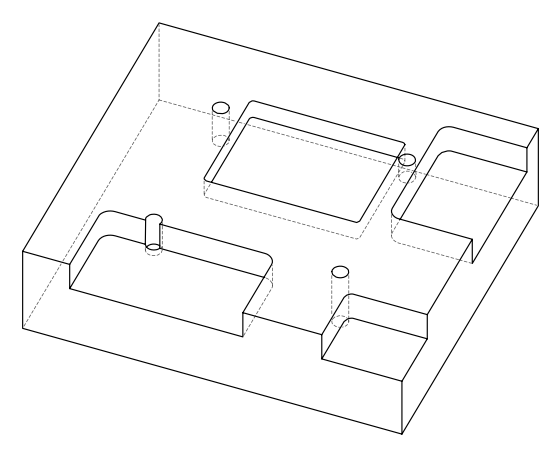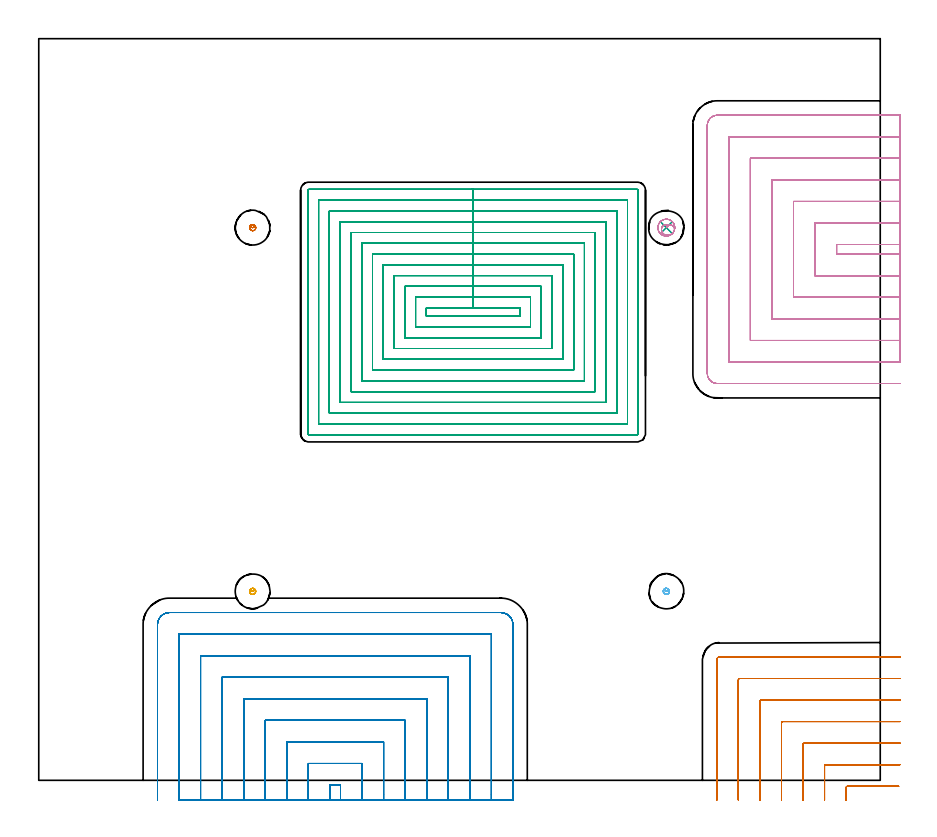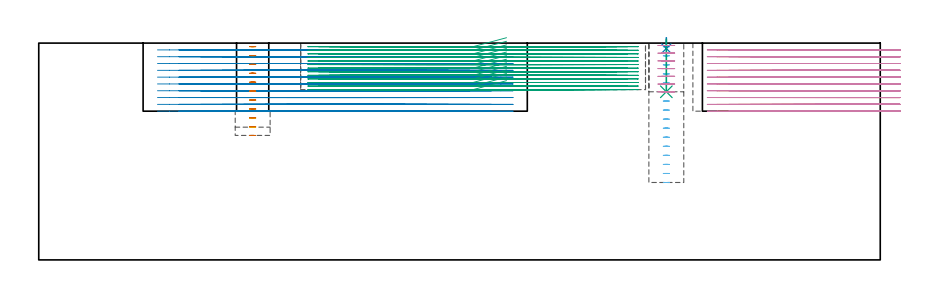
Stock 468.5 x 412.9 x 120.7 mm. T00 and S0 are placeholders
(PLAN: 10 operations, 5 tool changes, 264.2 min)
(1 MILL_CORNER_NOTCH_RECTANGULAR | CORNER_NOTCH_RECTANGULAR | NXT0201_012 | Follow Part, ap 4, ae 75% | 17.12 min | 287052 mm3)
(2 MILL_OPEN_POCKET | POCKET_OPEN | NXT0201_012 | Follow Part, ap 4, ae 75% | 72.32 min | 818537 mm3)
(3 MILL_RECTANGULAR_POCKET | POCKET_RECTANGULAR_STRAIGHT | NXT0201_009 | Follow Part, ap 2, ae 75% | 120.5 min | 718655 mm3)
(4 MILL_SLOT | SLOT_PARTIAL_RECTANGULAR | NXT0201_012 | Follow Part, ap 4, ae 75% | 50.2 min | 650828 mm3)
(5 MILL_BLIND_HOLE_FROM_SOLID_MATERIAL | STEP1POCKET | NXT0201_012 | Spiral | 0.65 min | 10934 mm3)
(6 MILL_BLIND_HOLE_FROM_SOLID_MATERIAL_1 | STEP1POCKET_1 | NXT0201_012 | Spiral | 1.04 min | 22882 mm3)
(7 MILL_BLIND_HOLE_FROM_SOLID_MATERIAL_2 | STEP1POCKET_2 | NXT0201_012 | Spiral | 0.72 min | 15179 mm3)
(8 SPOT_DRILL | STEP1POCKET_3 | NXT0321_9005460120000 | 0.05 min | 238 mm3)
(9 DRILL_BLIND_HOLE_INTO_CENTER | STEP1POCKET_3 | NXT0301_128 | 0.12 min | 2690 mm3)
(10 MILL_ROUGH_BLIND_HOLE_CONTOUR | STEP1POCKET_3 | NXT0201_010 | Spiral | 1.51 min | 5070 mm3)
(TOOL NXT0201_012 | ENDMILL 16mm [2P460-1600-NA 1630] | D16 FL38 Z6)
(TOOL NXT0201_009 | ENDMILL 8mm [2P460-0800-NA 1630] | D8 FL26 Z6)
(TOOL NXT0321_9005460120000 | NC Spot Drill, 142deg, 12mm, Carbide, Uncoated | D12 PA142 FL30 Z2)
(TOOL NXT0301_128 | Carbide Drill 12mm [861.1-1200-036A1-GP GC34] | D12 PA150 FL37.4 Z2)
(TOOL NXT0201_010 | ENDMILL 10mm [2P460-1000-NA 1630] | D10 FL30 Z6)
(OP 1 MILL_CORNER_NOTCH_RECTANGULAR)
G17 G21 G94 G90
T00 M6
G54
G17 G0 G90 X478.788 Y-3.3 S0 M3
G43 Z130.7 H1
Z116.91
G94 G1 X475.788 F250.
X450.294 F500.
G3 X449.5 Y-4.094 R0.8
G1 Y-8.
Y-11. F250.
G0 Z130.7
X479.5 Y8.7
Z116.91
G1 X476.5
X438.294 F500.
G3 X437.5 Y7.906 R0.8
G1 Y-8.
Y-11. F250.
G0 Z130.7
X479.5 Y20.7
Z116.91
G1 X476.5
X426.295 F500.
G3 X425.5 Y19.905 R0.8
G1 Y-8.
Y-11. F250.
G0 Z130.7
X479.5 Y32.7
Z116.91
G1 X476.5
X414.295 F500.
G3 X413.5 Y31.905 R0.8
G1 Y-8.
Y-11. F250.
G0 Z130.7
X479.5 Y44.7
Z116.91
G1 X476.5
X402.295 F500.
G3 X401.5 Y43.905 R0.8
G1 Y-8.
Y-11. F250.
G0 Z130.7
X479.5 Y56.7
Z116.91
G1 X476.5
X390.295 F500.
G3 X389.5 Y55.905 R0.8
G1 Y-8.
Y-11. F250.
G0 Z130.7
X479.5 Y68.7
Z116.91
G1 X476.5
X379.1 F500.
G3 X377.5 Y67.1 R1.6
G1 Y-8.
Y-11. F250.
G0 Z130.7
X478.788 Y-3.3
Z113.12
G1 X475.788
X450.294 F500.
G3 X449.5 Y-4.094 R0.8
G1 Y-8.
Y-11. F250.
G0 Z130.7
X479.5 Y8.7
Z113.12
G1 X476.5
X438.294 F500.
G3 X437.5 Y7.906 R0.8
G1 Y-8.
Y-11. F250.
G0 Z130.7
X479.5 Y20.7
Z113.12
G1 X476.5
X426.295 F500.
G3 X425.5 Y19.905 R0.8
G1 Y-8.
Y-11. F250.
G0 Z130.7
X479.5 Y32.7
Z113.12
G1 X476.5
X414.295 F500.
G3 X413.5 Y31.905 R0.8
G1 Y-8.
Y-11. F250.
G0 Z130.7
X479.5 Y44.7
Z113.12
G1 X476.5
X402.295 F500.
G3 X401.5 Y43.905 R0.8
G1 Y-8.
Y-11. F250.
G0 Z130.7
X479.5 Y56.7
Z113.12
G1 X476.5
X390.295 F500.
G3 X389.5 Y55.905 R0.8
G1 Y-8.
Y-11. F250.
G0 Z130.7
X479.5 Y68.7
Z113.12
G1 X476.5
X379.1 F500.
G3 X377.5 Y67.1 R1.6
G1 Y-8.
Y-11. F250.
G0 Z130.7
X478.788 Y-3.3
Z109.33
G1 X475.788
X450.294 F500.
G3 X449.5 Y-4.094 R0.8
G1 Y-8.
Y-11. F250.
G0 Z130.7
X479.5 Y8.7
Z109.33
G1 X476.5
X438.294 F500.
G3 X437.5 Y7.906 R0.8
G1 Y-8.
Y-11. F250.
G0 Z130.7
X479.5 Y20.7
Z109.33
G1 X476.5
X426.295 F500.
G3 X425.5 Y19.905 R0.8
G1 Y-8.
Y-11. F250.
G0 Z130.7
X479.5 Y32.7
Z109.33
G1 X476.5
X414.295 F500.
G3 X413.5 Y31.905 R0.8
G1 Y-8.
Y-11. F250.
G0 Z130.7
X479.5 Y44.7
Z109.33
G1 X476.5
X402.295 F500.
G3 X401.5 Y43.905 R0.8
G1 Y-8.
Y-11. F250.
G0 Z130.7
X479.5 Y56.7
Z109.33
G1 X476.5
X390.295 F500.
G3 X389.5 Y55.905 R0.8
G1 Y-8.
Y-11. F250.
G0 Z130.7
X479.5 Y68.7
Z109.33
G1 X476.5
X379.1 F500.
G3 X377.5 Y67.1 R1.6
G1 Y-8.
Y-11. F250.
G0 Z130.7
X478.788 Y-3.3
Z105.54
G1 X475.788
X450.294 F500.
G3 X449.5 Y-4.094 R0.8
G1 Y-8.
Y-11. F250.
G0 Z130.7
X479.5 Y8.7
Z105.54
G1 X476.5
X438.294 F500.
G3 X437.5 Y7.906 R0.8
G1 Y-8.
Y-11. F250.
G0 Z130.7
X479.5 Y20.7
Z105.54
G1 X476.5
X426.295 F500.
G3 X425.5 Y19.905 R0.8
G1 Y-8.
Y-11. F250.
G0 Z130.7
X479.5 Y32.7
Z105.54
G1 X476.5
X414.295 F500.
G3 X413.5 Y31.905 R0.8
G1 Y-8.
Y-11. F250.
G0 Z130.7
X479.5 Y44.7
Z105.54
G1 X476.5
X402.295 F500.
G3 X401.5 Y43.905 R0.8
G1 Y-8.
Y-11. F250.
G0 Z130.7
X479.5 Y56.7
Z105.54
G1 X476.5
X390.295 F500.
G3 X389.5 Y55.905 R0.8
G1 Y-8.
Y-11. F250.
G0 Z130.7
X479.5 Y68.7
Z105.54
G1 X476.5
X379.1 F500.
G3 X377.5 Y67.1 R1.6
G1 Y-8.
Y-11. F250.
G0 Z130.7
X478.788 Y-3.3
Z101.75
G1 X475.788
X450.294 F500.
G3 X449.5 Y-4.094 R0.8
G1 Y-8.
Y-11. F250.
G0 Z130.7
X479.5 Y8.7
Z101.75
G1 X476.5
X438.294 F500.
G3 X437.5 Y7.906 R0.8
G1 Y-8.
Y-11. F250.
G0 Z130.7
X479.5 Y20.7
Z101.75
G1 X476.5
X426.295 F500.
G3 X425.5 Y19.905 R0.8
G1 Y-8.
Y-11. F250.
G0 Z130.7
X479.5 Y32.7
Z101.75
G1 X476.5
X414.295 F500.
G3 X413.5 Y31.905 R0.8
G1 Y-8.
Y-11. F250.
G0 Z130.7
X479.5 Y44.7
Z101.75
G1 X476.5
X402.295 F500.
G3 X401.5 Y43.905 R0.8
G1 Y-8.
Y-11. F250.
G0 Z130.7
X479.5 Y56.7
Z101.75
G1 X476.5
X390.295 F500.
G3 X389.5 Y55.905 R0.8
G1 Y-8.
Y-11. F250.
G0 Z130.7
X479.5 Y68.7
Z101.75
G1 X476.5
X379.1 F500.
G3 X377.5 Y67.1 R1.6
G1 Y-8.
Y-11. F250.
G0 Z130.7
X478.788 Y-3.3
Z97.96
G1 X475.788
X450.294 F500.
G3 X449.5 Y-4.094 R0.8
G1 Y-8.
Y-11. F250.
G0 Z130.7
X479.5 Y8.7
Z97.96
G1 X476.5
X438.294 F500.
G3 X437.5 Y7.906 R0.8
G1 Y-8.
Y-11. F250.
G0 Z130.7
X479.5 Y20.7
Z97.96
G1 X476.5
X426.295 F500.
G3 X425.5 Y19.905 R0.8
G1 Y-8.
Y-11. F250.
G0 Z130.7
X479.5 Y32.7
Z97.96
G1 X476.5
X414.295 F500.
G3 X413.5 Y31.905 R0.8
G1 Y-8.
Y-11. F250.
G0 Z130.7
X479.5 Y44.7
Z97.96
G1 X476.5
X402.295 F500.
G3 X401.5 Y43.905 R0.8
G1 Y-8.
Y-11. F250.
G0 Z130.7
X479.5 Y56.7
Z97.96
G1 X476.5
X390.295 F500.
G3 X389.5 Y55.905 R0.8
G1 Y-8.
Y-11. F250.
G0 Z130.7
X479.5 Y68.7
Z97.96
G1 X476.5
X379.1 F500.
G3 X377.5 Y67.1 R1.6
G1 Y-8.
Y-11. F250.
G0 Z130.7
X478.788 Y-3.3
Z94.17
G1 X475.788
X450.294 F500.
G3 X449.5 Y-4.094 R0.8
G1 Y-8.
Y-11. F250.
G0 Z130.7
X479.5 Y8.7
Z94.17
G1 X476.5
X438.294 F500.
G3 X437.5 Y7.906 R0.8
G1 Y-8.
Y-11. F250.
G0 Z130.7
X479.5 Y20.7
Z94.17
G1 X476.5
X426.295 F500.
G3 X425.5 Y19.905 R0.8
G1 Y-8.
Y-11. F250.
G0 Z130.7
X479.5 Y32.7
Z94.17
G1 X476.5
X414.295 F500.
G3 X413.5 Y31.905 R0.8
G1 Y-8.
Y-11. F250.
G0 Z130.7
X479.5 Y44.7
Z94.17
G1 X476.5
X402.295 F500.
G3 X401.5 Y43.905 R0.8
G1 Y-8.
Y-11. F250.
G0 Z130.7
X479.5 Y56.7
Z94.17
G1 X476.5
X390.295 F500.
G3 X389.5 Y55.905 R0.8
G1 Y-8.
Y-11. F250.
G0 Z130.7
X479.5 Y68.7
Z94.17
G1 X476.5
X379.1 F500.
G3 X377.5 Y67.1 R1.6
G1 Y-8.
Y-11. F250.
G0 Z130.7
X478.788 Y-3.3
Z90.38
G1 X475.788
X450.294 F500.
G3 X449.5 Y-4.094 R0.8
G1 Y-8.
Y-11. F250.
G0 Z130.7
X479.5 Y8.7
Z90.38
G1 X476.5
X438.294 F500.
G3 X437.5 Y7.906 R0.8
G1 Y-8.
Y-11. F250.
G0 Z130.7
X479.5 Y20.7
Z90.38
G1 X476.5
X426.295 F500.
G3 X425.5 Y19.905 R0.8
G1 Y-8.
Y-11. F250.
G0 Z130.7
X479.5 Y32.7
Z90.38
G1 X476.5
X414.295 F500.
G3 X413.5 Y31.905 R0.8
G1 Y-8.
Y-11. F250.
G0 Z130.7
X479.5 Y44.7
Z90.38
G1 X476.5
X402.295 F500.
G3 X401.5 Y43.905 R0.8
G1 Y-8.
Y-11. F250.
G0 Z130.7
X479.5 Y56.7
Z90.38
G1 X476.5
X390.295 F500.
G3 X389.5 Y55.905 R0.8
G1 Y-8.
Y-11. F250.
G0 Z130.7
X479.5 Y68.7
Z90.38
G1 X476.5
X379.1 F500.
G3 X377.5 Y67.1 R1.6
G1 Y-8.
Y-11. F250.
G0 Z130.7
X478.788 Y-3.3
Z86.59
G1 X475.788
X450.294 F500.
G3 X449.5 Y-4.094 R0.8
G1 Y-8.
Y-11. F250.
G0 Z130.7
X479.5 Y8.7
Z86.59
G1 X476.5
X438.294 F500.
G3 X437.5 Y7.906 R0.8
G1 Y-8.
Y-11. F250.
G0 Z130.7
X479.5 Y20.7
Z86.59
G1 X476.5
X426.295 F500.
G3 X425.5 Y19.905 R0.8
G1 Y-8.
Y-11. F250.
G0 Z130.7
X479.5 Y32.7
Z86.59
G1 X476.5
X414.295 F500.
G3 X413.5 Y31.905 R0.8
G1 Y-8.
Y-11. F250.
G0 Z130.7
X479.5 Y44.7
Z86.59
G1 X476.5
X402.295 F500.
G3 X401.5 Y43.905 R0.8
G1 Y-8.
Y-11. F250.
G0 Z130.7
X479.5 Y56.7
Z86.59
G1 X476.5
X390.295 F500.
G3 X389.5 Y55.905 R0.8
G1 Y-8.
Y-11. F250.
G0 Z130.7
X479.5 Y68.7
Z86.59
G1 X476.5
X379.1 F500.
G3 X377.5 Y67.1 R1.6
G1 Y-8.
Y-11. F250.
G0 Z130.7
X478.788 Y-3.3
Z82.8
G1 X475.788
X450.294 F500.
G3 X449.5 Y-4.094 R0.8
G1 Y-8.
Y-11. F250.
G0 Z130.7
X479.5 Y8.7
Z82.8
G1 X476.5
X438.294 F500.
G3 X437.5 Y7.906 R0.8
G1 Y-8.
Y-11. F250.
G0 Z130.7
X479.5 Y20.7
Z82.8
G1 X476.5
X426.295 F500.
G3 X425.5 Y19.905 R0.8
G1 Y-8.
Y-11. F250.
G0 Z130.7
X479.5 Y32.7
Z82.8
G1 X476.5
X414.295 F500.
G3 X413.5 Y31.905 R0.8
G1 Y-8.
Y-11. F250.
G0 Z130.7
X479.5 Y44.7
Z82.8
G1 X476.5
X402.295 F500.
G3 X401.5 Y43.905 R0.8
G1 Y-8.
Y-11. F250.
G0 Z130.7
X479.5 Y56.7
Z82.8
G1 X476.5
X390.295 F500.
G3 X389.5 Y55.905 R0.8
G1 Y-8.
Y-11. F250.
G0 Z130.7
X479.5 Y68.7
Z82.8
G1 X476.5
X379.1 F500.
G3 X377.5 Y67.1 R1.6
G1 Y-8.
Y-11. F250.
G0 Z130.7
M5
M2
(OP 2 MILL_OPEN_POCKET)
G17 G21 G94 G90
T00 M6
G54
G17 G0 G90 X168. Y-11. S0 M3
G43 Z130.7 H1
Z116.91
G94 G1 Y-8. F250.
Y-2.6 F500.
X162.1
Y-8.
Y-11. F250.
X180.
Y-8.
Y9.4 F500.
X150.1
Y-8.
Y-11. F250.
X192.
Y-8.
Y21.4 F500.
X138.1
Y-8.
Y-11. F250.
X204.
Y-8.
Y33.4 F500.
X126.1
Y-8.
Y-11. F250.
X216.
Y-8.
Y45.4 F500.
X114.1
Y-8.
Y-11. F250.
X228.
Y-8.
Y57.4 F500.
X102.1
Y-8.
Y-11. F250.
X240.
Y-8.
Y69.4 F500.
X90.1
Y-8.
Y-11. F250.
X252.
Y-8.
Y81.4 F500.
X78.1
Y-8.
Y-11. F250.
X264.
Y-8.
Y86.7 F500.
G3 X257.3 Y93.4 R6.7
G1 X72.8
G3 X66.1 Y86.7 R6.7
G1 Y-8.
Y-11. F250.
G0 X168. Z113.12
G1 Y-8.
Y-2.6 F500.
X162.1
Y-8.
Y-11. F250.
X180.
Y-8.
Y9.4 F500.
X150.1
Y-8.
Y-11. F250.
X192.
Y-8.
Y21.4 F500.
X138.1
Y-8.
Y-11. F250.
X204.
Y-8.
Y33.4 F500.
X126.1
Y-8.
Y-11. F250.
X216.
Y-8.
Y45.4 F500.
X114.1
Y-8.
Y-11. F250.
X228.
Y-8.
Y57.4 F500.
X102.1
Y-8.
Y-11. F250.
X240.
Y-8.
Y69.4 F500.
X90.1
Y-8.
Y-11. F250.
X252.
Y-8.
Y81.4 F500.
X78.1
Y-8.
Y-11. F250.
X264.
Y-8.
Y86.7 F500.
G3 X257.3 Y93.4 R6.7
G1 X72.8
G3 X66.1 Y86.7 R6.7
G1 Y-8.
Y-11. F250.
G0 X168. Z109.33
G1 Y-8.
Y-2.6 F500.
X162.1
Y-8.
Y-11. F250.
X180.
Y-8.
Y9.4 F500.
X150.1
Y-8.
Y-11. F250.
X192.
Y-8.
Y21.4 F500.
X138.1
Y-8.
Y-11. F250.
X204.
Y-8.
Y33.4 F500.
X126.1
Y-8.
Y-11. F250.
X216.
Y-8.
Y45.4 F500.
X114.1
Y-8.
Y-11. F250.
X228.
Y-8.
Y57.4 F500.
X102.1
Y-8.
Y-11. F250.
X240.
Y-8.
Y69.4 F500.
X90.1
Y-8.
Y-11. F250.
X252.
Y-8.
Y81.4 F500.
X78.1
Y-8.
Y-11. F250.
X264.
Y-8.
Y86.7 F500.
G3 X257.3 Y93.4 R6.7
G1 X72.8
G3 X66.1 Y86.7 R6.7
G1 Y-8.
Y-11. F250.
G0 X168. Z105.54
G1 Y-8.
Y-2.6 F500.
X162.1
Y-8.
Y-11. F250.
X180.
Y-8.
Y9.4 F500.
X150.1
Y-8.
Y-11. F250.
X192.
Y-8.
Y21.4 F500.
X138.1
Y-8.
Y-11. F250.
X204.
Y-8.
Y33.4 F500.
X126.1
Y-8.
Y-11. F250.
X216.
Y-8.
Y45.4 F500.
X114.1
Y-8.
Y-11. F250.
X228.
Y-8.
Y57.4 F500.
X102.1
Y-8.
Y-11. F250.
X240.
Y-8.
Y69.4 F500.
X90.1
Y-8.
Y-11. F250.
X252.
Y-8.
Y81.4 F500.
X78.1
Y-8.
Y-11. F250.
X264.
Y-8.
Y86.7 F500.
G3 X257.3 Y93.4 R6.7
G1 X72.8
G3 X66.1 Y86.7 R6.7
G1 Y-8.
Y-11. F250.
G0 X168. Z101.75
G1 Y-8.
Y-2.6 F500.
X162.1
Y-8.
Y-11. F250.
X180.
Y-8.
Y9.4 F500.
X150.1
Y-8.
Y-11. F250.
X192.
Y-8.
Y21.4 F500.
X138.1
Y-8.
Y-11. F250.
X204.
Y-8.
Y33.4 F500.
X126.1
Y-8.
Y-11. F250.
X216.
Y-8.
Y45.4 F500.
X114.1
Y-8.
Y-11. F250.
X228.
Y-8.
Y57.4 F500.
X102.1
Y-8.
Y-11. F250.
X240.
Y-8.
Y69.4 F500.
X90.1
Y-8.
Y-11. F250.
X252.
Y-8.
Y81.4 F500.
X78.1
Y-8.
Y-11. F250.
X264.
Y-8.
Y86.7 F500.
G3 X257.3 Y93.4 R6.7
G1 X72.8
G3 X66.1 Y86.7 R6.7
G1 Y-8.
Y-11. F250.
G0 X168. Z97.96
G1 Y-8.
Y-2.6 F500.
X162.1
Y-8.
Y-11. F250.
X180.
Y-8.
Y9.4 F500.
X150.1
Y-8.
Y-11. F250.
X192.
Y-8.
Y21.4 F500.
X138.1
Y-8.
Y-11. F250.
X204.
Y-8.
Y33.4 F500.
X126.1
Y-8.
Y-11. F250.
X216.
Y-8.
Y45.4 F500.
X114.1
Y-8.
Y-11. F250.
X228.
Y-8.
Y57.4 F500.
X102.1
Y-8.
Y-11. F250.
X240.
Y-8.
Y69.4 F500.
X90.1
Y-8.
Y-11. F250.
X252.
Y-8.
Y81.4 F500.
X78.1
Y-8.
Y-11. F250.
X264.
Y-8.
Y86.7 F500.
G3 X257.3 Y93.4 R6.7
G1 X72.8
G3 X66.1 Y86.7 R6.7
G1 Y-8.
Y-11. F250.
G0 X168. Z94.17
G1 Y-8.
Y-2.6 F500.
X162.1
Y-8.
Y-11. F250.
X180.
Y-8.
Y9.4 F500.
X150.1
Y-8.
Y-11. F250.
X192.
Y-8.
Y21.4 F500.
X138.1
Y-8.
Y-11. F250.
X204.
Y-8.
Y33.4 F500.
X126.1
Y-8.
Y-11. F250.
X216.
Y-8.
Y45.4 F500.
X114.1
Y-8.
Y-11. F250.
X228.
Y-8.
Y57.4 F500.
X102.1
Y-8.
Y-11. F250.
X240.
Y-8.
Y69.4 F500.
X90.1
Y-8.
Y-11. F250.
X252.
Y-8.
Y81.4 F500.
X78.1
Y-8.
Y-11. F250.
X264.
Y-8.
Y86.7 F500.
G3 X257.3 Y93.4 R6.7
G1 X72.8
G3 X66.1 Y86.7 R6.7
G1 Y-8.
Y-11. F250.
G0 X168. Z90.38
G1 Y-8.
Y-2.6 F500.
X162.1
Y-8.
Y-11. F250.
X180.
Y-8.
Y9.4 F500.
X150.1
Y-8.
Y-11. F250.
X192.
Y-8.
Y21.4 F500.
X138.1
Y-8.
Y-11. F250.
X204.
Y-8.
Y33.4 F500.
X126.1
Y-8.
Y-11. F250.
X216.
Y-8.
Y45.4 F500.
X114.1
Y-8.
Y-11. F250.
X228.
Y-8.
Y57.4 F500.
X102.1
Y-8.
Y-11. F250.
X240.
Y-8.
Y69.4 F500.
X90.1
Y-8.
Y-11. F250.
X252.
Y-8.
Y81.4 F500.
X78.1
Y-8.
Y-11. F250.
X264.
Y-8.
Y86.7 F500.
G3 X257.3 Y93.4 R6.7
G1 X72.8
G3 X66.1 Y86.7 R6.7
G1 Y-8.
Y-11. F250.
G0 X168. Z86.59
G1 Y-8.
Y-2.6 F500.
X162.1
Y-8.
Y-11. F250.
X180.
Y-8.
Y9.4 F500.
X150.1
Y-8.
Y-11. F250.
X192.
Y-8.
Y21.4 F500.
X138.1
Y-8.
Y-11. F250.
X204.
Y-8.
Y33.4 F500.
X126.1
Y-8.
Y-11. F250.
X216.
Y-8.
Y45.4 F500.
X114.1
Y-8.
Y-11. F250.
X228.
Y-8.
Y57.4 F500.
X102.1
Y-8.
Y-11. F250.
X240.
Y-8.
Y69.4 F500.
X90.1
Y-8.
Y-11. F250.
X252.
Y-8.
Y81.4 F500.
X78.1
Y-8.
Y-11. F250.
X264.
Y-8.
Y86.7 F500.
G3 X257.3 Y93.4 R6.7
G1 X72.8
G3 X66.1 Y86.7 R6.7
G1 Y-8.
Y-11. F250.
G0 X168. Z82.8
G1 Y-8.
Y-2.6 F500.
X162.1
Y-8.
Y-11. F250.
X180.
Y-8.
Y9.4 F500.
X150.1
Y-8.
Y-11. F250.
X192.
Y-8.
Y21.4 F500.
X138.1
Y-8.
Y-11. F250.
X204.
Y-8.
Y33.4 F500.
X126.1
Y-8.
Y-11. F250.
X216.
Y-8.
Y45.4 F500.
X114.1
Y-8.
Y-11. F250.
X228.
Y-8.
Y57.4 F500.
X102.1
Y-8.
Y-11. F250.
X240.
Y-8.
Y69.4 F500.
X90.1
Y-8.
Y-11. F250.
X252.
Y-8.
Y81.4 F500.
X78.1
Y-8.
Y-11. F250.
X264.
Y-8.
Y86.7 F500.
G3 X257.3 Y93.4 R6.7
G1 X72.8
G3 X66.1 Y86.7 R6.7
G1 Y-8.
Y-11. F250.
G0 Z130.7
M5
M2
(OP 3 MILL_RECTANGULAR_POCKET)
G17 G21 G94 G90
T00 M6
G54
G17 G0 G90 X260.432 Y263. S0 M3
G43 Z130.7 H1
Z123.7
G94 G1 X241.8 Z118.708 F250.
X215.8 F500.
Y258.4
X267.8
Y263.
X241.8
Y269.
X209.8
Y252.4
X273.8
Y269.
X241.8
Y275.
X203.8
Y246.4
X279.8
Y275.
X241.8
Y281.
X197.8
Y240.4
X285.8
Y281.
X241.8
Y287.
X191.8
Y234.4
X291.8
Y287.
X241.8
Y293.
X185.8
Y228.4
X297.8
Y293.
X241.8
Y299.
X179.8
Y222.4
X303.8
Y299.
X241.8
Y305.
X173.8
Y216.4
X309.8
Y305.
X241.8
Y311.
X167.8
Y210.4
X315.8
Y311.
X241.8
Y317.
X161.8
Y204.4
X321.8
Y317.
X241.8
Y323.
X155.8
Y198.4
X327.8
Y323.
X241.8
Y329.
X150.3
G3 X149.8 Y328.5 R0.5
G1 Y192.9
G3 X150.3 Y192.4 R0.5
G1 X333.3
G3 X333.8 Y192.9 R0.5
G1 Y328.5
G3 X333.3 Y329. R0.5
G1 X241.8
X240.8
G0 X260.432 Y263. Z121.708
G1 X241.8 Z116.715 F250.
X215.8 F500.
Y258.4
X267.8
Y263.
X241.8
Y269.
X209.8
Y252.4
X273.8
Y269.
X241.8
Y275.
X203.8
Y246.4
X279.8
Y275.
X241.8
Y281.
X197.8
Y240.4
X285.8
Y281.
X241.8
Y287.
X191.8
Y234.4
X291.8
Y287.
X241.8
Y293.
X185.8
Y228.4
X297.8
Y293.
X241.8
Y299.
X179.8
Y222.4
X303.8
Y299.
X241.8
Y305.
X173.8
Y216.4
X309.8
Y305.
X241.8
Y311.
X167.8
Y210.4
X315.8
Y311.
X241.8
Y317.
X161.8
Y204.4
X321.8
Y317.
X241.8
Y323.
X155.8
Y198.4
X327.8
Y323.
X241.8
Y329.
X150.3
G3 X149.8 Y328.5 R0.5
G1 Y192.9
G3 X150.3 Y192.4 R0.5
G1 X333.3
G3 X333.8 Y192.9 R0.5
G1 Y328.5
G3 X333.3 Y329. R0.5
G1 X241.8
X240.8
G0 X260.432 Y263. Z119.715
G1 X241.8 Z114.723 F250.
X215.8 F500.
Y258.4
X267.8
Y263.
X241.8
Y269.
X209.8
Y252.4
X273.8
Y269.
X241.8
Y275.
X203.8
Y246.4
X279.8
Y275.
X241.8
Y281.
X197.8
Y240.4
X285.8
Y281.
X241.8
Y287.
X191.8
Y234.4
X291.8
Y287.
X241.8
Y293.
X185.8
Y228.4
X297.8
Y293.
X241.8
Y299.
X179.8
Y222.4
X303.8
Y299.
X241.8
Y305.
X173.8
Y216.4
X309.8
Y305.
X241.8
Y311.
X167.8
Y210.4
X315.8
Y311.
X241.8
Y317.
X161.8
Y204.4
X321.8
Y317.
X241.8
Y323.
X155.8
Y198.4
X327.8
Y323.
X241.8
Y329.
X150.3
G3 X149.8 Y328.5 R0.5
G1 Y192.9
G3 X150.3 Y192.4 R0.5
G1 X333.3
G3 X333.8 Y192.9 R0.5
G1 Y328.5
G3 X333.3 Y329. R0.5
G1 X241.8
X240.8
G0 X260.432 Y263. Z117.723
G1 X241.8 Z112.731 F250.
X215.8 F500.
Y258.4
X267.8
Y263.
X241.8
Y269.
X209.8
Y252.4
X273.8
Y269.
X241.8
Y275.
X203.8
Y246.4
X279.8
Y275.
X241.8
Y281.
X197.8
Y240.4
X285.8
Y281.
X241.8
Y287.
X191.8
Y234.4
X291.8
Y287.
X241.8
Y293.
X185.8
Y228.4
X297.8
Y293.
X241.8
Y299.
X179.8
Y222.4
X303.8
Y299.
X241.8
Y305.
X173.8
Y216.4
X309.8
Y305.
X241.8
Y311.
X167.8
Y210.4
X315.8
Y311.
X241.8
Y317.
X161.8
Y204.4
X321.8
Y317.
X241.8
Y323.
X155.8
Y198.4
X327.8
Y323.
X241.8
Y329.
X150.3
G3 X149.8 Y328.5 R0.5
G1 Y192.9
G3 X150.3 Y192.4 R0.5
G1 X333.3
G3 X333.8 Y192.9 R0.5
G1 Y328.5
G3 X333.3 Y329. R0.5
G1 X241.8
X240.8
G0 X260.432 Y263. Z115.731
G1 X241.8 Z110.738 F250.
X215.8 F500.
Y258.4
X267.8
Y263.
X241.8
Y269.
X209.8
Y252.4
X273.8
Y269.
X241.8
Y275.
X203.8
Y246.4
X279.8
Y275.
X241.8
Y281.
X197.8
Y240.4
X285.8
Y281.
X241.8
Y287.
X191.8
Y234.4
X291.8
Y287.
X241.8
Y293.
X185.8
Y228.4
X297.8
Y293.
X241.8
Y299.
X179.8
Y222.4
X303.8
Y299.
X241.8
Y305.
X173.8
Y216.4
X309.8
Y305.
X241.8
Y311.
X167.8
Y210.4
X315.8
Y311.
X241.8
Y317.
X161.8
Y204.4
X321.8
Y317.
X241.8
Y323.
X155.8
Y198.4
X327.8
Y323.
X241.8
Y329.
X150.3
G3 X149.8 Y328.5 R0.5
G1 Y192.9
G3 X150.3 Y192.4 R0.5
G1 X333.3
G3 X333.8 Y192.9 R0.5
G1 Y328.5
G3 X333.3 Y329. R0.5
G1 X241.8
X240.8
G0 X260.432 Y263. Z113.738
G1 X241.8 Z108.746 F250.
X215.8 F500.
Y258.4
X267.8
Y263.
X241.8
Y269.
X209.8
Y252.4
X273.8
Y269.
X241.8
Y275.
X203.8
Y246.4
X279.8
Y275.
X241.8
Y281.
X197.8
Y240.4
X285.8
Y281.
X241.8
Y287.
X191.8
Y234.4
X291.8
Y287.
X241.8
Y293.
X185.8
Y228.4
X297.8
Y293.
X241.8
Y299.
X179.8
Y222.4
X303.8
Y299.
X241.8
Y305.
X173.8
Y216.4
X309.8
Y305.
X241.8
Y311.
X167.8
Y210.4
X315.8
Y311.
X241.8
Y317.
X161.8
Y204.4
X321.8
Y317.
X241.8
Y323.
X155.8
Y198.4
X327.8
Y323.
X241.8
Y329.
X150.3
G3 X149.8 Y328.5 R0.5
G1 Y192.9
G3 X150.3 Y192.4 R0.5
G1 X333.3
G3 X333.8 Y192.9 R0.5
G1 Y328.5
G3 X333.3 Y329. R0.5
G1 X241.8
X240.8
G0 X260.432 Y263. Z111.746
G1 X241.8 Z106.754 F250.
X215.8 F500.
Y258.4
X267.8
Y263.
X241.8
Y269.
X209.8
Y252.4
X273.8
Y269.
X241.8
Y275.
X203.8
Y246.4
X279.8
Y275.
X241.8
Y281.
X197.8
Y240.4
X285.8
Y281.
X241.8
Y287.
X191.8
Y234.4
X291.8
Y287.
X241.8
Y293.
X185.8
Y228.4
X297.8
Y293.
X241.8
Y299.
X179.8
Y222.4
X303.8
Y299.
X241.8
Y305.
X173.8
Y216.4
X309.8
Y305.
X241.8
Y311.
X167.8
Y210.4
X315.8
Y311.
X241.8
Y317.
X161.8
Y204.4
X321.8
Y317.
X241.8
Y323.
X155.8
Y198.4
X327.8
Y323.
X241.8
Y329.
X150.3
G3 X149.8 Y328.5 R0.5
G1 Y192.9
G3 X150.3 Y192.4 R0.5
G1 X333.3
G3 X333.8 Y192.9 R0.5
G1 Y328.5
G3 X333.3 Y329. R0.5
G1 X241.8
X240.8
G0 X260.432 Y263. Z109.754
G1 X241.8 Z104.761 F250.
X215.8 F500.
Y258.4
X267.8
Y263.
X241.8
Y269.
X209.8
Y252.4
X273.8
Y269.
X241.8
Y275.
X203.8
Y246.4
X279.8
Y275.
X241.8
Y281.
X197.8
Y240.4
X285.8
Y281.
X241.8
Y287.
X191.8
Y234.4
X291.8
Y287.
X241.8
Y293.
X185.8
Y228.4
X297.8
Y293.
X241.8
Y299.
X179.8
Y222.4
X303.8
Y299.
X241.8
Y305.
X173.8
Y216.4
X309.8
Y305.
X241.8
Y311.
X167.8
Y210.4
X315.8
Y311.
X241.8
Y317.
X161.8
Y204.4
X321.8
Y317.
X241.8
Y323.
X155.8
Y198.4
X327.8
Y323.
X241.8
Y329.
X150.3
G3 X149.8 Y328.5 R0.5
G1 Y192.9
G3 X150.3 Y192.4 R0.5
G1 X333.3
G3 X333.8 Y192.9 R0.5
G1 Y328.5
G3 X333.3 Y329. R0.5
G1 X241.8
X240.8
G0 X260.432 Y263. Z107.761
G1 X241.8 Z102.769 F250.
X215.8 F500.
Y258.4
X267.8
Y263.
X241.8
Y269.
X209.8
Y252.4
X273.8
Y269.
X241.8
Y275.
X203.8
Y246.4
X279.8
Y275.
X241.8
Y281.
X197.8
Y240.4
X285.8
Y281.
X241.8
Y287.
X191.8
Y234.4
X291.8
Y287.
X241.8
Y293.
X185.8
Y228.4
X297.8
Y293.
X241.8
Y299.
X179.8
Y222.4
X303.8
Y299.
X241.8
Y305.
X173.8
Y216.4
X309.8
Y305.
X241.8
Y311.
X167.8
Y210.4
X315.8
Y311.
X241.8
Y317.
X161.8
Y204.4
X321.8
Y317.
X241.8
Y323.
X155.8
Y198.4
X327.8
Y323.
X241.8
Y329.
X150.3
G3 X149.8 Y328.5 R0.5
G1 Y192.9
G3 X150.3 Y192.4 R0.5
G1 X333.3
G3 X333.8 Y192.9 R0.5
G1 Y328.5
G3 X333.3 Y329. R0.5
G1 X241.8
X240.8
G0 X260.432 Y263. Z105.769
G1 X241.8 Z100.777 F250.
X215.8 F500.
Y258.4
X267.8
Y263.
X241.8
Y269.
X209.8
Y252.4
X273.8
Y269.
X241.8
Y275.
X203.8
Y246.4
X279.8
Y275.
X241.8
Y281.
X197.8
Y240.4
X285.8
Y281.
X241.8
Y287.
X191.8
Y234.4
X291.8
Y287.
X241.8
Y293.
X185.8
Y228.4
X297.8
Y293.
X241.8
Y299.
X179.8
Y222.4
X303.8
Y299.
X241.8
Y305.
X173.8
Y216.4
X309.8
Y305.
X241.8
Y311.
X167.8
Y210.4
X315.8
Y311.
X241.8
Y317.
X161.8
Y204.4
X321.8
Y317.
X241.8
Y323.
X155.8
Y198.4
X327.8
Y323.
X241.8
Y329.
X150.3
G3 X149.8 Y328.5 R0.5
G1 Y192.9
G3 X150.3 Y192.4 R0.5
G1 X333.3
G3 X333.8 Y192.9 R0.5
G1 Y328.5
G3 X333.3 Y329. R0.5
G1 X241.8
X240.8
G0 X260.432 Y263. Z103.777
G1 X241.8 Z98.785 F250.
X215.8 F500.
Y258.4
X267.8
Y263.
X241.8
Y269.
X209.8
Y252.4
X273.8
Y269.
X241.8
Y275.
X203.8
Y246.4
X279.8
Y275.
X241.8
Y281.
X197.8
Y240.4
X285.8
Y281.
X241.8
Y287.
X191.8
Y234.4
X291.8
Y287.
X241.8
Y293.
X185.8
Y228.4
X297.8
Y293.
X241.8
Y299.
X179.8
Y222.4
X303.8
Y299.
X241.8
Y305.
X173.8
Y216.4
X309.8
Y305.
X241.8
Y311.
X167.8
Y210.4
X315.8
Y311.
X241.8
Y317.
X161.8
Y204.4
X321.8
Y317.
X241.8
Y323.
X155.8
Y198.4
X327.8
Y323.
X241.8
Y329.
X150.3
G3 X149.8 Y328.5 R0.5
G1 Y192.9
G3 X150.3 Y192.4 R0.5
G1 X333.3
G3 X333.8 Y192.9 R0.5
G1 Y328.5
G3 X333.3 Y329. R0.5
G1 X241.8
X240.8
G0 X260.432 Y263. Z101.785
G1 X241.8 Z96.792 F250.
X215.8 F500.
Y258.4
X267.8
Y263.
X241.8
Y269.
X209.8
Y252.4
X273.8
Y269.
X241.8
Y275.
X203.8
Y246.4
X279.8
Y275.
X241.8
Y281.
X197.8
Y240.4
X285.8
Y281.
X241.8
Y287.
X191.8
Y234.4
X291.8
Y287.
X241.8
Y293.
X185.8
Y228.4
X297.8
Y293.
X241.8
Y299.
X179.8
Y222.4
X303.8
Y299.
X241.8
Y305.
X173.8
Y216.4
X309.8
Y305.
X241.8
Y311.
X167.8
Y210.4
X315.8
Y311.
X241.8
Y317.
X161.8
Y204.4
X321.8
Y317.
X241.8
Y323.
X155.8
Y198.4
X327.8
Y323.
X241.8
Y329.
X150.3
G3 X149.8 Y328.5 R0.5
G1 Y192.9
G3 X150.3 Y192.4 R0.5
G1 X333.3
G3 X333.8 Y192.9 R0.5
G1 Y328.5
G3 X333.3 Y329. R0.5
G1 X241.8
X240.8
G0 X260.432 Y263. Z99.792
G1 X241.8 Z94.8 F250.
X215.8 F500.
Y258.4
X267.8
Y263.
X241.8
Y269.
X209.8
Y252.4
X273.8
Y269.
X241.8
Y275.
X203.8
Y246.4
X279.8
Y275.
X241.8
Y281.
X197.8
Y240.4
X285.8
Y281.
X241.8
Y287.
X191.8
Y234.4
X291.8
Y287.
X241.8
Y293.
X185.8
Y228.4
X297.8
Y293.
X241.8
Y299.
X179.8
Y222.4
X303.8
Y299.
X241.8
Y305.
X173.8
Y216.4
X309.8
Y305.
X241.8
Y311.
X167.8
Y210.4
X315.8
Y311.
X241.8
Y317.
X161.8
Y204.4
X321.8
Y317.
X241.8
Y323.
X155.8
Y198.4
X327.8
Y323.
X241.8
Y329.
X150.3
G3 X149.8 Y328.5 R0.5
G1 Y192.9
G3 X150.3 Y192.4 R0.5
G1 X333.3
G3 X333.8 Y192.9 R0.5
G1 Y328.5
G3 X333.3 Y329. R0.5
G1 X241.8
X240.8
G0 Z130.7
M5
M2
(OP 4 MILL_SLOT)
G17 G21 G94 G90
T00 M6
G54
G17 G0 G90 X479.5 Y298.3 S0 M3
G43 Z130.7 H1
Z116.91
G94 G1 X476.5 F250.
X444.2 F500.
Y292.9
X476.5
X479.5 F250.
Y310.3
X476.5
X432.2 F500.
Y280.9
X476.5
X479.5 F250.
Y322.3
X476.5
X420.2 F500.
Y268.9
X476.5
X479.5 F250.
Y334.3
X476.5
X408.2 F500.
Y256.9
X476.5
X479.5 F250.
Y346.3
X476.5
X396.2 F500.
Y244.9
X476.5
X479.5 F250.
Y358.3
X476.5
X384.2 F500.
Y232.9
X476.5
X479.5 F250.
Y370.3
X476.5
X377.8 F500.
G3 X372.2 Y364.7 R5.6
G1 Y226.5
G3 X377.8 Y220.9 R5.6
G1 X476.5
X479.5 F250.
G0 Y298.3 Z113.12
G1 X476.5
X444.2 F500.
Y292.9
X476.5
X479.5 F250.
Y310.3
X476.5
X432.2 F500.
Y280.9
X476.5
X479.5 F250.
Y322.3
X476.5
X420.2 F500.
Y268.9
X476.5
X479.5 F250.
Y334.3
X476.5
X408.2 F500.
Y256.9
X476.5
X479.5 F250.
Y346.3
X476.5
X396.2 F500.
Y244.9
X476.5
X479.5 F250.
Y358.3
X476.5
X384.2 F500.
Y232.9
X476.5
X479.5 F250.
Y370.3
X476.5
X377.8 F500.
G3 X372.2 Y364.7 R5.6
G1 Y226.5
G3 X377.8 Y220.9 R5.6
G1 X476.5
X479.5 F250.
G0 Y298.3 Z109.33
G1 X476.5
X444.2 F500.
Y292.9
X476.5
X479.5 F250.
Y310.3
X476.5
X432.2 F500.
Y280.9
X476.5
X479.5 F250.
Y322.3
X476.5
X420.2 F500.
Y268.9
X476.5
X479.5 F250.
Y334.3
X476.5
X408.2 F500.
Y256.9
X476.5
X479.5 F250.
Y346.3
X476.5
X396.2 F500.
Y244.9
X476.5
X479.5 F250.
Y358.3
X476.5
X384.2 F500.
Y232.9
X476.5
X479.5 F250.
Y370.3
X476.5
X377.8 F500.
G3 X372.2 Y364.7 R5.6
G1 Y226.5
G3 X377.8 Y220.9 R5.6
G1 X476.5
X479.5 F250.
G0 Y298.3 Z105.54
G1 X476.5
X444.2 F500.
Y292.9
X476.5
X479.5 F250.
Y310.3
X476.5
X432.2 F500.
Y280.9
X476.5
X479.5 F250.
Y322.3
X476.5
X420.2 F500.
Y268.9
X476.5
X479.5 F250.
Y334.3
X476.5
X408.2 F500.
Y256.9
X476.5
X479.5 F250.
Y346.3
X476.5
X396.2 F500.
Y244.9
X476.5
X479.5 F250.
Y358.3
X476.5
X384.2 F500.
Y232.9
X476.5
X479.5 F250.
Y370.3
X476.5
X377.8 F500.
G3 X372.2 Y364.7 R5.6
G1 Y226.5
G3 X377.8 Y220.9 R5.6
G1 X476.5
X479.5 F250.
G0 Y298.3 Z101.75
G1 X476.5
X444.2 F500.
Y292.9
X476.5
X479.5 F250.
Y310.3
X476.5
X432.2 F500.
Y280.9
X476.5
X479.5 F250.
Y322.3
X476.5
X420.2 F500.
Y268.9
X476.5
X479.5 F250.
Y334.3
X476.5
X408.2 F500.
Y256.9
X476.5
X479.5 F250.
Y346.3
X476.5
X396.2 F500.
Y244.9
X476.5
X479.5 F250.
Y358.3
X476.5
X384.2 F500.
Y232.9
X476.5
X479.5 F250.
Y370.3
X476.5
X377.8 F500.
G3 X372.2 Y364.7 R5.6
G1 Y226.5
G3 X377.8 Y220.9 R5.6
G1 X476.5
X479.5 F250.
G0 Y298.3 Z97.96
G1 X476.5
X444.2 F500.
Y292.9
X476.5
X479.5 F250.
Y310.3
X476.5
X432.2 F500.
Y280.9
X476.5
X479.5 F250.
Y322.3
X476.5
X420.2 F500.
Y268.9
X476.5
X479.5 F250.
Y334.3
X476.5
X408.2 F500.
Y256.9
X476.5
X479.5 F250.
Y346.3
X476.5
X396.2 F500.
Y244.9
X476.5
X479.5 F250.
Y358.3
X476.5
X384.2 F500.
Y232.9
X476.5
X479.5 F250.
Y370.3
X476.5
X377.8 F500.
G3 X372.2 Y364.7 R5.6
G1 Y226.5
G3 X377.8 Y220.9 R5.6
G1 X476.5
X479.5 F250.
G0 Y298.3 Z94.17
G1 X476.5
X444.2 F500.
Y292.9
X476.5
X479.5 F250.
Y310.3
X476.5
X432.2 F500.
Y280.9
X476.5
X479.5 F250.
Y322.3
X476.5
X420.2 F500.
Y268.9
X476.5
X479.5 F250.
Y334.3
X476.5
X408.2 F500.
Y256.9
X476.5
X479.5 F250.
Y346.3
X476.5
X396.2 F500.
Y244.9
X476.5
X479.5 F250.
Y358.3
X476.5
X384.2 F500.
Y232.9
X476.5
X479.5 F250.
Y370.3
X476.5
X377.8 F500.
G3 X372.2 Y364.7 R5.6
G1 Y226.5
G3 X377.8 Y220.9 R5.6
G1 X476.5
X479.5 F250.
G0 Y298.3 Z90.38
G1 X476.5
X444.2 F500.
Y292.9
X476.5
X479.5 F250.
Y310.3
X476.5
X432.2 F500.
Y280.9
X476.5
X479.5 F250.
Y322.3
X476.5
X420.2 F500.
Y268.9
X476.5
X479.5 F250.
Y334.3
X476.5
X408.2 F500.
Y256.9
X476.5
X479.5 F250.
Y346.3
X476.5
X396.2 F500.
Y244.9
X476.5
X479.5 F250.
Y358.3
X476.5
X384.2 F500.
Y232.9
X476.5
X479.5 F250.
Y370.3
X476.5
X377.8 F500.
G3 X372.2 Y364.7 R5.6
G1 Y226.5
G3 X377.8 Y220.9 R5.6
G1 X476.5
X479.5 F250.
G0 Y298.3 Z86.59
G1 X476.5
X444.2 F500.
Y292.9
X476.5
X479.5 F250.
Y310.3
X476.5
X432.2 F500.
Y280.9
X476.5
X479.5 F250.
Y322.3
X476.5
X420.2 F500.
Y268.9
X476.5
X479.5 F250.
Y334.3
X476.5
X408.2 F500.
Y256.9
X476.5
X479.5 F250.
Y346.3
X476.5
X396.2 F500.
Y244.9
X476.5
X479.5 F250.
Y358.3
X476.5
X384.2 F500.
Y232.9
X476.5
X479.5 F250.
Y370.3
X476.5
X377.8 F500.
G3 X372.2 Y364.7 R5.6
G1 Y226.5
G3 X377.8 Y220.9 R5.6
G1 X476.5
X479.5 F250.
G0 Y298.3 Z82.8
G1 X476.5
X444.2 F500.
Y292.9
X476.5
X479.5 F250.
Y310.3
X476.5
X432.2 F500.
Y280.9
X476.5
X479.5 F250.
Y322.3
X476.5
X420.2 F500.
Y268.9
X476.5
X479.5 F250.
Y334.3
X476.5
X408.2 F500.
Y256.9
X476.5
X479.5 F250.
Y346.3
X476.5
X396.2 F500.
Y244.9
X476.5
X479.5 F250.
Y358.3
X476.5
X384.2 F500.
Y232.9
X476.5
X479.5 F250.
Y370.3
X476.5
X377.8 F500.
G3 X372.2 Y364.7 R5.6
G1 Y226.5
G3 X377.8 Y220.9 R5.6
G1 X476.5
X479.5 F250.
G0 Z130.7
M5
M2
(OP 5 MILL_BLIND_HOLE_FROM_SOLID_MATERIAL)
G17 G21 G94 G90
T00 M6
G54
G17 G0 G90 X119.1 Y105.2 S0 M3
G43 Z130.7 H1
Z118.72
G94 G3 X119.95 Y106.05 R0.85 F250.
X119.1 Y106.9 R0.85
X117.4 Y105.2 R1.7
X119.1 Y106.9 R-1.7
X118.25 Y106.05 R0.85
X119.1 Y105.2 R0.85
G0 Z113.74
G3 X119.95 Y106.05 R0.85
X119.1 Y106.9 R0.85
X117.4 Y105.2 R1.7
X119.1 Y106.9 R-1.7
X118.25 Y106.05 R0.85
X119.1 Y105.2 R0.85
G0 Z108.76
G3 X119.95 Y106.05 R0.85
X119.1 Y106.9 R0.85
X117.4 Y105.2 R1.7
X119.1 Y106.9 R-1.7
X118.25 Y106.05 R0.85
X119.1 Y105.2 R0.85
G0 Z103.78
G3 X119.95 Y106.05 R0.85
X119.1 Y106.9 R0.85
X117.4 Y105.2 R1.7
X119.1 Y106.9 R-1.7
X118.25 Y106.05 R0.85
X119.1 Y105.2 R0.85
G0 Z98.8
G3 X119.95 Y106.05 R0.85
X119.1 Y106.9 R0.85
X117.4 Y105.2 R1.7
X119.1 Y106.9 R-1.7
X118.25 Y106.05 R0.85
X119.1 Y105.2 R0.85
G0 Z93.82
G3 X119.95 Y106.05 R0.85
X119.1 Y106.9 R0.85
X117.4 Y105.2 R1.7
X119.1 Y106.9 R-1.7
X118.25 Y106.05 R0.85
X119.1 Y105.2 R0.85
G0 Z88.84
G3 X119.95 Y106.05 R0.85
X119.1 Y106.9 R0.85
X117.4 Y105.2 R1.7
X119.1 Y106.9 R-1.7
X118.25 Y106.05 R0.85
X119.1 Y105.2 R0.85
G0 Z83.86
G3 X119.95 Y106.05 R0.85
X119.1 Y106.9 R0.85
X117.4 Y105.2 R1.7
X119.1 Y106.9 R-1.7
X118.25 Y106.05 R0.85
X119.1 Y105.2 R0.85
G0 Z78.88
G3 X119.95 Y106.05 R0.85
X119.1 Y106.9 R0.85
X117.4 Y105.2 R1.7
X119.1 Y106.9 R-1.7
X118.25 Y106.05 R0.85
X119.1 Y105.2 R0.85
G0 Z73.9
G3 X119.95 Y106.05 R0.85
X119.1 Y106.9 R0.85
X117.4 Y105.2 R1.7
X119.1 Y106.9 R-1.7
X118.25 Y106.05 R0.85
X119.1 Y105.2 R0.85
G0 Z130.7
M5
M2
(OP 6 MILL_BLIND_HOLE_FROM_SOLID_MATERIAL_1)
G17 G21 G94 G90
T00 M6
G54
G17 G0 G90 X349.4 Y105.2 S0 M3
G43 Z130.7 H1
Z118.663
G94 G3 X350.25 Y106.05 R0.85 F250.
X349.4 Y106.9 R0.85
X347.7 Y105.2 R1.7
X349.4 Y106.9 R-1.7
X348.55 Y106.05 R0.85
X349.4 Y105.2 R0.85
G0 Z113.625
G3 X350.25 Y106.05 R0.85
X349.4 Y106.9 R0.85
X347.7 Y105.2 R1.7
X349.4 Y106.9 R-1.7
X348.55 Y106.05 R0.85
X349.4 Y105.2 R0.85
G0 Z108.588
G3 X350.25 Y106.05 R0.85
X349.4 Y106.9 R0.85
X347.7 Y105.2 R1.7
X349.4 Y106.9 R-1.7
X348.55 Y106.05 R0.85
X349.4 Y105.2 R0.85
G0 Z103.55
G3 X350.25 Y106.05 R0.85
X349.4 Y106.9 R0.85
X347.7 Y105.2 R1.7
X349.4 Y106.9 R-1.7
X348.55 Y106.05 R0.85
X349.4 Y105.2 R0.85
G0 Z98.513
G3 X350.25 Y106.05 R0.85
X349.4 Y106.9 R0.85
X347.7 Y105.2 R1.7
X349.4 Y106.9 R-1.7
X348.55 Y106.05 R0.85
X349.4 Y105.2 R0.85
G0 Z93.475
G3 X350.25 Y106.05 R0.85
X349.4 Y106.9 R0.85
X347.7 Y105.2 R1.7
X349.4 Y106.9 R-1.7
X348.55 Y106.05 R0.85
X349.4 Y105.2 R0.85
G0 Z88.438
G3 X350.25 Y106.05 R0.85
X349.4 Y106.9 R0.85
X347.7 Y105.2 R1.7
X349.4 Y106.9 R-1.7
X348.55 Y106.05 R0.85
X349.4 Y105.2 R0.85
G0 Z83.4
G3 X350.25 Y106.05 R0.85
X349.4 Y106.9 R0.85
X347.7 Y105.2 R1.7
X349.4 Y106.9 R-1.7
X348.55 Y106.05 R0.85
X349.4 Y105.2 R0.85
G0 Z78.363
G3 X350.25 Y106.05 R0.85
X349.4 Y106.9 R0.85
X347.7 Y105.2 R1.7
X349.4 Y106.9 R-1.7
X348.55 Y106.05 R0.85
X349.4 Y105.2 R0.85
G0 Z73.325
G3 X350.25 Y106.05 R0.85
X349.4 Y106.9 R0.85
X347.7 Y105.2 R1.7
X349.4 Y106.9 R-1.7
X348.55 Y106.05 R0.85
X349.4 Y105.2 R0.85
G0 Z68.288
G3 X350.25 Y106.05 R0.85
X349.4 Y106.9 R0.85
X347.7 Y105.2 R1.7
X349.4 Y106.9 R-1.7
X348.55 Y106.05 R0.85
X349.4 Y105.2 R0.85
G0 Z63.25
G3 X350.25 Y106.05 R0.85
X349.4 Y106.9 R0.85
X347.7 Y105.2 R1.7
X349.4 Y106.9 R-1.7
X348.55 Y106.05 R0.85
X349.4 Y105.2 R0.85
G0 Z58.213
G3 X350.25 Y106.05 R0.85
X349.4 Y106.9 R0.85
X347.7 Y105.2 R1.7
X349.4 Y106.9 R-1.7
X348.55 Y106.05 R0.85
X349.4 Y105.2 R0.85
G0 Z53.175
G3 X350.25 Y106.05 R0.85
X349.4 Y106.9 R0.85
X347.7 Y105.2 R1.7
X349.4 Y106.9 R-1.7
X348.55 Y106.05 R0.85
X349.4 Y105.2 R0.85
G0 Z48.138
G3 X350.25 Y106.05 R0.85
X349.4 Y106.9 R0.85
X347.7 Y105.2 R1.7
X349.4 Y106.9 R-1.7
X348.55 Y106.05 R0.85
X349.4 Y105.2 R0.85
G0 Z43.1
G3 X350.25 Y106.05 R0.85
X349.4 Y106.9 R0.85
X347.7 Y105.2 R1.7
X349.4 Y106.9 R-1.7
X348.55 Y106.05 R0.85
X349.4 Y105.2 R0.85
G0 Z130.7
M5
M2
(OP 7 MILL_BLIND_HOLE_FROM_SOLID_MATERIAL_2)
G17 G21 G94 G90
T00 M6
G54
G17 G0 G90 X119.1 Y307.7 S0 M3
G43 Z130.7 H1
Z118.755
G94 G3 X119.95 Y308.55 R0.85 F250.
X119.1 Y309.4 R0.85
X117.4 Y307.7 R1.7
X119.1 Y309.4 R-1.7
X118.25 Y308.55 R0.85
X119.1 Y307.7 R0.85
G0 Z113.809
G3 X119.95 Y308.55 R0.85
X119.1 Y309.4 R0.85
X117.4 Y307.7 R1.7
X119.1 Y309.4 R-1.7
X118.25 Y308.55 R0.85
X119.1 Y307.7 R0.85
G0 Z108.864
G3 X119.95 Y308.55 R0.85
X119.1 Y309.4 R0.85
X117.4 Y307.7 R1.7
X119.1 Y309.4 R-1.7
X118.25 Y308.55 R0.85
X119.1 Y307.7 R0.85
G0 Z103.918
G3 X119.95 Y308.55 R0.85
X119.1 Y309.4 R0.85
X117.4 Y307.7 R1.7
X119.1 Y309.4 R-1.7
X118.25 Y308.55 R0.85
X119.1 Y307.7 R0.85
G0 Z98.973
G3 X119.95 Y308.55 R0.85
X119.1 Y309.4 R0.85
X117.4 Y307.7 R1.7
X119.1 Y309.4 R-1.7
X118.25 Y308.55 R0.85
X119.1 Y307.7 R0.85
G0 Z94.027
G3 X119.95 Y308.55 R0.85
X119.1 Y309.4 R0.85
X117.4 Y307.7 R1.7
X119.1 Y309.4 R-1.7
X118.25 Y308.55 R0.85
X119.1 Y307.7 R0.85
G0 Z89.082
G3 X119.95 Y308.55 R0.85
X119.1 Y309.4 R0.85
X117.4 Y307.7 R1.7
X119.1 Y309.4 R-1.7
X118.25 Y308.55 R0.85
X119.1 Y307.7 R0.85
G0 Z84.136
G3 X119.95 Y308.55 R0.85
X119.1 Y309.4 R0.85
X117.4 Y307.7 R1.7
X119.1 Y309.4 R-1.7
X118.25 Y308.55 R0.85
X119.1 Y307.7 R0.85
G0 Z79.191
G3 X119.95 Y308.55 R0.85
X119.1 Y309.4 R0.85
X117.4 Y307.7 R1.7
X119.1 Y309.4 R-1.7
X118.25 Y308.55 R0.85
X119.1 Y307.7 R0.85
G0 Z74.245
G3 X119.95 Y308.55 R0.85
X119.1 Y309.4 R0.85
X117.4 Y307.7 R1.7
X119.1 Y309.4 R-1.7
X118.25 Y308.55 R0.85
X119.1 Y307.7 R0.85
G0 Z69.3
G3 X119.95 Y308.55 R0.85
X119.1 Y309.4 R0.85
X117.4 Y307.7 R1.7
X119.1 Y309.4 R-1.7
X118.25 Y308.55 R0.85
X119.1 Y307.7 R0.85
G0 Z130.7
M5
M2
(OP 8 SPOT_DRILL)
G17 G21 G94 G90
T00 M6
G54
G17 G0 G90 X349.4 Y307.7 S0 M3
G43 Z130.7 H0
G94 G81 G98 Z117.7 F250. R123.7
G80
M5
M2
(OP 9 DRILL_BLIND_HOLE_INTO_CENTER)
G17 G21 G94 G90
T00 M6
G54
G17 G0 G90 X349.4 Y307.7 S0 M3
G43 Z130.7 H1
G94 G81 G98 Z93.6 F250. R122.7
G80
M5
M2
(OP 10 MILL_ROUGH_BLIND_HOLE_CONTOUR)
G17 G21 G94 G90
T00 M6
G54
G17 G0 G90 X349.4 Y307.7 S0 M3
G43 Z130.7 H1
Z119.4
G94 G3 X349.549 Y309.278 R0.796 F250.
X347.092 Y308.14 R2.324
X348.838 Y303.649 R3.111
X353.77 Y305.97 R3.981
X351.13 Y312.07 R4.7
X353.77 Y305.97 R-4.7
X352.45 Y309.02 R2.35
X349.4 Y307.7 R2.35
G0 Z115.1
G3 X349.549 Y309.278 R0.796
X347.092 Y308.14 R2.324
X348.838 Y303.649 R3.111
X353.77 Y305.97 R3.981
X351.13 Y312.07 R4.7
X353.77 Y305.97 R-4.7
X352.45 Y309.02 R2.35
X349.4 Y307.7 R2.35
G0 Z110.8
G3 X349.549 Y309.278 R0.796
X347.092 Y308.14 R2.324
X348.838 Y303.649 R3.111
X353.77 Y305.97 R3.981
X351.13 Y312.07 R4.7
X353.77 Y305.97 R-4.7
X352.45 Y309.02 R2.35
X349.4 Y307.7 R2.35
G0 Z106.5
G3 X349.549 Y309.278 R0.796
X347.092 Y308.14 R2.324
X348.838 Y303.649 R3.111
X353.77 Y305.97 R3.981
X351.13 Y312.07 R4.7
X353.77 Y305.97 R-4.7
X352.45 Y309.02 R2.35
X349.4 Y307.7 R2.35
G0 Z102.2
G3 X349.549 Y309.278 R0.796
X347.092 Y308.14 R2.324
X348.838 Y303.649 R3.111
X353.77 Y305.97 R3.981
X351.13 Y312.07 R4.7
X353.77 Y305.97 R-4.7
X352.45 Y309.02 R2.35
X349.4 Y307.7 R2.35
G0 Z97.9
G3 X349.549 Y309.278 R0.796
X347.092 Y308.14 R2.324
X348.838 Y303.649 R3.111
X353.77 Y305.97 R3.981
X351.13 Y312.07 R4.7
X353.77 Y305.97 R-4.7
X352.45 Y309.02 R2.35
X349.4 Y307.7 R2.35
G0 Z93.6
G3 X349.549 Y309.278 R0.796
X347.092 Y308.14 R2.324
X348.838 Y303.649 R3.111
X353.77 Y305.97 R3.981
X351.13 Y312.07 R4.7
X353.77 Y305.97 R-4.7
X352.45 Y309.02 R2.35
X349.4 Y307.7 R2.35
G0 Z130.7
M5
M2
